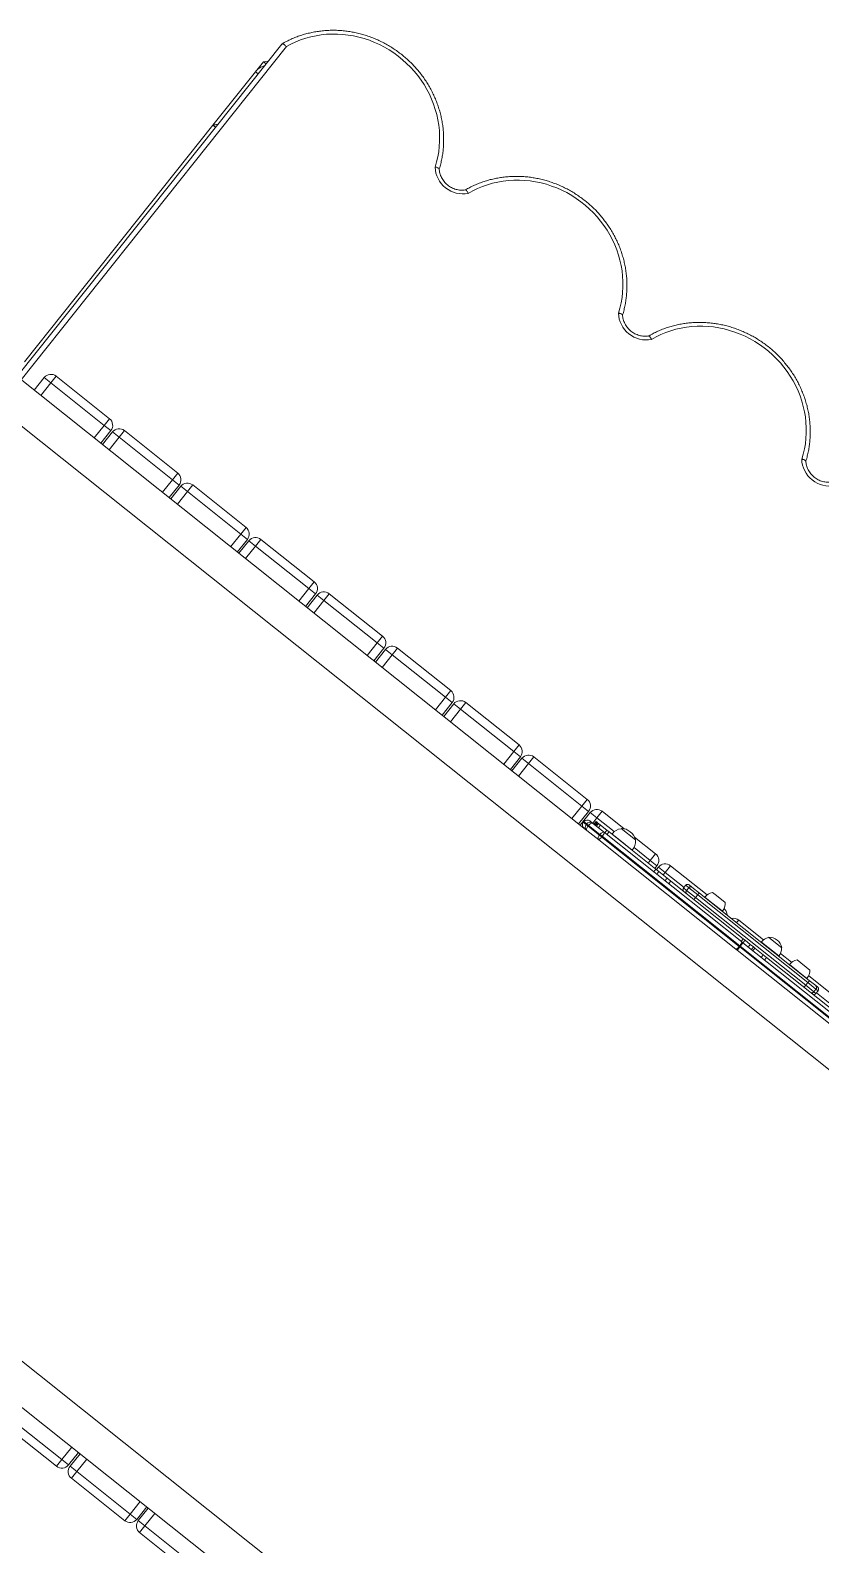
# Model space of a CAD drawing. Header units: millimetres. Extents: x -229914 to 856942, y -268655 to 87212.
# Drawn here: x -137885 to -136957, y 18723 to 20499 of the extents above; entities that cross this region are included whole.
import ezdxf

# ---------------------------------------------------------------- set-up
doc = ezdxf.new("R2010")
doc.units = ezdxf.units.MM

# ---------------------------------------------------------------- blocks, each defined once
blk = doc.blocks.new('Т912NEW')
at = {"color": 7, "linetype": 'Continuous', "lineweight": 15}
for p, q in [((1914.7, -1029.8), (1914.7, -535.1)), ((1910.7, -564.8), (1914.7, -560.8)), ((1910.7, -579.8), (1910.7, -564.8)), ((1914.7, -564.8), (1910.7, -564.8)), ((1910.7, -659.8), (1910.7, -579.8)), ((1910.7, -1014.8), (1910.7, -659.8)), ((1910.7, -659.8), (1914.7, -659.8)), ((1950.3, -1004.8), (1950.3, -1014.8)), ((1950.3, -1004.8), (2030.3, -1004.8)), ((2030.3, -1014.8), (2030.3, -1004.8)), ((2052.7, -1004.8), (2052.7, -1014.8)), ((2052.7, -1004.8), (2132.7, -1004.8)), ((2132.7, -1014.8), (2132.7, -1004.8)), ((2155.1, -1004.8), (2235.1, -1004.8)), ((2155.1, -1004.8), (2155.1, -1014.8)), ((2235.1, -1014.8), (2235.1, -1004.8)), ((2257.5, -1004.8), (2257.5, -1014.8)), ((2257.5, -1004.8), (2337.5, -1004.8)), ((2337.5, -1014.8), (2337.5, -1004.8)), ((2359.9, -1004.8), (2439.9, -1004.8)), ((2359.9, -1004.8), (2359.9, -1014.8)), ((2439.9, -1014.8), (2439.9, -1004.8)), ((2462.3, -1004.8), (2462.3, -1014.8)), ((2462.3, -1004.8), (2542.3, -1004.8)), ((2542.3, -1014.8), (2542.3, -1004.8)), ((2564.7, -1004.8), (2564.7, -1014.8)), ((2564.7, -1004.8), (2644.7, -1004.8)), ((2644.7, -1014.8), (2644.7, -1004.8)), ((2667.1, -1004.8), (2747.1, -1004.8)), ((2667.1, -1004.8), (2667.1, -1014.8)), ((2747.1, -1014.8), (2747.1, -1004.8)), ((2769.5, -1004.8), (2802.4, -1004.8)), ((2769.5, -1004.8), (2769.5, -1014.8)), ((2799.5, -1006.7), (2799.5, -1006.9)), ((2821, -1006.7), (2799.5, -1006.7)), ((2818.1, -1004.8), (2849.5, -1004.8)), ((2821, -1006.9), (2821, -1006.7)), ((2849.5, -1014.8), (2849.5, -1004.8)), ((2871.9, -1004.8), (2871.9, -1014.8)), ((2871.9, -1004.8), (2926.8, -1004.8)), ((2900.2, -1011.7), (2900.2, -1015.7)), ((2903.2, -1008.7), (2907.3, -1008.7)), ((2918.3, -1011.7), (2904.8, -1011.7)), ((2904.8, -1015.7), (2904.8, -1011.7)), ((2907.3, -1008.7), (2918.5, -1008.7)), ((3083.5, -1011.7), (2918.3, -1011.7)), ((2918.3, -1015.7), (2918.3, -1011.7)), ((2918.5, -1008.7), (3019.7, -1008.7)), ((2934.6, -1008.5), (2926.5, -1008.5)), ((2926.6, -1008.5), (2926.6, -1008.7)), ((2935.9, -998.7), (2930.1, -998.7)), ((2952.6, -1008.5), (2934.6, -1008.5)), ((2949.1, -998.7), (2935.9, -998.7)), ((2952.6, -1008.7), (2952.6, -1008.5)), ((2974.3, -1004.8), (3011.5, -1004.8)), ((3011.2, -1008.5), (3011.2, -1008.7)), ((3037.3, -1008.5), (3011.2, -1008.5)), ((3014.5, -998.7), (3014.5, -998.9)), ((3034, -998.7), (3014.5, -998.7)), ((3029.2, -1008.7), (3019.7, -1008.7)), ((3029.2, -1008.7), (3083.2, -1008.7)), ((3034, -998.9), (3034, -998.7)), ((3037, -1004.8), (3053.7, -1004.8)), ((3037.2, -1008.7), (3037.2, -1008.5)), ((3079.5, -1008.5), (3053.4, -1008.5)), ((3053.5, -1008.5), (3053.5, -1008.7)), ((3076, -998.7), (3057, -998.7)), ((3079.3, -1004.8), (3156.7, -1004.8)), ((3079.5, -1008.7), (3079.5, -1008.5)), ((3083.2, -1008.7), (3092.9, -1008.7)), ((3083.5, -1015.7), (3083.5, -1011.7)), ((3095.7, -1011.7), (3083.5, -1011.7)), ((3092.9, -1008.7), (3095.9, -1008.7)), ((3095.7, -1015.7), (3095.7, -1011.7)), ((3098.9, -1015.7), (3098.9, -1011.7)), ((1940.3, -1033.7), (1940.3, -1014.8)), ((1940.3, -1014.8), (1950.3, -1014.8)), ((2030.3, -1014.8), (1950.3, -1014.8)), ((2030.3, -1014.8), (2040.3, -1014.8)), ((2040.3, -1014.8), (2040.3, -1033.7)), ((2042.7, -1014.8), (2052.7, -1014.8)), ((2042.7, -1033.7), (2042.7, -1014.8)), ((2132.7, -1014.8), (2052.7, -1014.8)), ((2132.7, -1014.8), (2142.7, -1014.8)), ((2142.7, -1014.8), (2142.7, -1033.7)), ((2145.1, -1033.7), (2145.1, -1014.8)), ((2145.1, -1014.8), (2155.1, -1014.8)), ((2235.1, -1014.8), (2155.1, -1014.8)), ((2235.1, -1014.8), (2245.1, -1014.8)), ((2245.1, -1014.8), (2245.1, -1033.7)), ((2247.5, -1014.8), (2257.5, -1014.8)), ((2247.5, -1033.7), (2247.5, -1014.8)), ((2337.5, -1014.8), (2257.5, -1014.8)), ((2337.5, -1014.8), (2347.5, -1014.8)), ((2347.5, -1014.8), (2347.5, -1033.7)), ((2349.9, -1014.8), (2359.9, -1014.8)), ((2349.9, -1033.7), (2349.9, -1014.8)), ((2439.9, -1014.8), (2359.9, -1014.8)), ((2439.9, -1014.8), (2449.9, -1014.8)), ((2449.9, -1014.8), (2449.9, -1033.7)), ((2452.3, -1033.7), (2452.3, -1014.8)), ((2452.3, -1014.8), (2462.3, -1014.8)), ((2542.3, -1014.8), (2462.3, -1014.8)), ((2542.3, -1014.8), (2552.3, -1014.8)), ((2552.3, -1014.8), (2552.3, -1033.7)), ((2554.7, -1014.8), (2564.7, -1014.8)), ((2554.7, -1033.7), (2554.7, -1014.8)), ((2644.7, -1014.8), (2564.7, -1014.8)), ((2644.7, -1014.8), (2654.7, -1014.8)), ((2654.7, -1014.8), (2654.7, -1033.7)), ((2657.1, -1014.8), (2667.1, -1014.8)), ((2657.1, -1033.7), (2657.1, -1014.8)), ((2747.1, -1014.8), (2667.1, -1014.8)), ((2747.1, -1014.8), (2757.1, -1014.8)), ((2757.1, -1014.8), (2757.1, -1033.7)), ((2759.5, -1033.7), (2759.5, -1014.8)), ((2759.5, -1014.8), (2769.5, -1014.8)), ((2760.2, -1027.7), (2760.2, -1028.7)), ((2760.2, -1027.7), (2760.2, -1028.7)), ((2764.4, -1027.7), (2760.2, -1027.7)), ((2760.2, -1027.7), (2760.2, -1028.7)), ((2760.2, -1027.7), (2760.2, -1027.7)), ((2760.2, -1028.7), (2764.4, -1028.7)), ((2767.3, -1027.7), (2764.4, -1027.7)), ((2764.4, -1027.7), (2764.4, -1028.7)), ((2764.4, -1028.7), (2767.3, -1028.7)), ((2765.2, -1022.7), (2769.4, -1022.7)), ((2765.2, -1022.7), (2765.2, -1022.7)), ((2784.3, -1027.7), (2767.3, -1027.7)), ((2767.3, -1027.7), (2767.3, -1028.7)), ((2767.3, -1028.7), (2784.3, -1028.7)), ((2769.4, -1022.7), (2787.2, -1022.7)), ((2771.4, -1018.7), (2771.4, -1022.7)), ((2771.4, -1022.7), (2771.4, -1018.7)), ((2771.4, -1018.7), (2772.8, -1018.7)), ((2771.4, -1018.7), (2771.4, -1018.7)), ((2772.8, -1022.7), (2772.8, -1018.7)), ((2772.8, -1018.7), (2773.5, -1018.7)), ((2773.5, -1018.7), (2773.5, -1022.7)), ((2773.5, -1022.7), (2773.5, -1018.7)), ((2773.5, -1018.7), (2775.2, -1018.7)), ((2773.5, -1018.7), (2773.5, -1018.7)), ((2775.2, -1022.7), (2775.2, -1018.7)), ((2777.9, -1018.7), (2775.2, -1018.7)), ((2777.9, -1022.7), (2777.9, -1018.7)), ((2787.7, -1018.7), (2777.9, -1018.7)), ((2787.7, -1027.7), (2784.3, -1027.7)), ((2784.3, -1027.7), (2784.3, -1028.7)), ((2784.3, -1028.7), (2787.7, -1028.7)), ((2787.2, -1022.7), (2993.1, -1022.7)), ((2787.7, -1022.7), (2787.7, -1018.7)), ((2790.9, -1018.7), (2787.7, -1018.7)), ((2787.7, -1027.7), (2787.7, -1028.7)), ((2994, -1027.7), (2787.7, -1027.7)), ((2787.7, -1028.7), (2994, -1028.7)), ((2790.9, -1022.7), (2790.9, -1018.7)), ((2790.9, -1018.7), (2861.2, -1018.7)), ((2795.1, -1018.5), (2795.1, -1018.7)), ((2804.4, -1018.5), (2795.1, -1018.5)), ((2825.4, -1018.5), (2804.4, -1018.5)), ((2825.4, -1018.7), (2825.4, -1018.5)), ((2849.5, -1014.8), (2859.5, -1014.8)), ((2859.5, -1014.8), (2859.5, -1018.7)), ((2861.2, -1022.7), (2861.2, -1018.7)), ((2861.2, -1018.7), (2865.6, -1018.7)), ((2861.9, -1014.8), (2871.9, -1014.8)), ((2861.9, -1018.7), (2861.9, -1014.8)), ((2865.6, -1022.7), (2865.6, -1018.7)), ((2877.8, -1018.7), (2865.6, -1018.7)), ((2877.8, -1018.7), (2877.8, -1022.7)), ((2877.8, -1018.7), (2883.4, -1018.7)), ((2883.4, -1022.7), (2883.4, -1018.7)), ((2883.4, -1018.7), (2992, -1018.7)), ((2904.8, -1015.7), (2918.3, -1015.7)), ((2918.3, -1015.7), (3083.5, -1015.7)), ((2992, -1022.7), (2992, -1018.7)), ((2994.8, -1018.7), (2992, -1018.7)), ((2993.1, -1022.7), (2994.8, -1022.7)), ((2994, -1027.7), (2994, -1028.7)), ((2994.9, -1027.7), (2994, -1027.7)), ((2994, -1028.7), (2994.9, -1028.7)), ((2994.8, -1022.7), (2994.8, -1018.7)), ((2994.8, -1018.7), (3002.6, -1018.7)), ((2994.8, -1022.7), (3177.4, -1022.7)), ((2994.9, -1027.7), (2994.9, -1028.7)), ((3177.5, -1027.7), (2994.9, -1027.7)), ((2994.9, -1028.7), (3177.5, -1028.7)), ((3002.6, -1022.7), (3002.6, -1018.7)), ((3002.6, -1018.7), (3007.5, -1018.7)), ((3007.5, -1022.7), (3007.5, -1018.7)), ((3009.7, -1018.7), (3007.5, -1018.7)), ((3009.7, -1022.7), (3009.7, -1018.7)), ((3009.7, -1022.7), (3009.7, -1018.7)), ((3009.7, -1018.7), (3009.7, -1018.7)), ((3022.1, -1018.7), (3009.7, -1018.7)), ((3022.1, -1018.7), (3022.1, -1022.7)), ((3022.1, -1018.7), (3027.1, -1018.7)), ((3027.1, -1022.7), (3027.1, -1018.7)), ((3027.1, -1018.7), (3164.3, -1018.7)), ((3083.5, -1015.7), (3095.7, -1015.7)), ((2767.5, -1033.7), (1914.2, -1033.7)), ((2769.4, -1033.7), (2767.5, -1033.7)), ((2787.2, -1033.7), (2769.4, -1033.7)), ((2993.1, -1033.7), (2787.2, -1033.7)), ((2994.8, -1033.7), (2993.1, -1033.7)), ((3177.4, -1033.7), (2994.8, -1033.7)), ((1914.2, -1076), (3806.2, -1076)), ((3807.2, -1933.7), (1915.2, -1933.7)), ((2642.1, -1976), (3807.2, -1976)), ((2757.1, -1976), (2757.1, -1994.8)), ((2759.5, -1994.8), (2759.5, -1976)), ((2859.5, -1976), (2859.5, -1994.8)), ((2861.9, -1994.8), (2861.9, -1976)), ((2667.1, -1994.8), (2747.1, -1994.8)), ((2747.1, -2004.8), (2667.1, -2004.8)), ((2747.1, -1994.8), (2757.1, -1994.8)), ((2747.1, -1994.8), (2747.1, -2004.8)), ((2759.5, -1994.8), (2769.5, -1994.8)), ((2769.5, -1994.8), (2849.5, -1994.8)), ((2769.5, -2004.8), (2769.5, -1994.8)), ((2849.5, -2004.8), (2769.5, -2004.8)), ((2849.5, -1994.8), (2859.5, -1994.8)), ((2849.5, -1994.8), (2849.5, -2004.8)), ((2861.9, -1994.8), (2871.9, -1994.8)), ((2871.9, -1994.8), (2951.9, -1994.8)), ((2871.9, -2004.8), (2871.9, -1994.8)), ((2951.9, -2004.8), (2871.9, -2004.8))]:
    blk.add_line(p, q, dxfattribs=at)
at = {"color": 8, "linetype": 'Continuous', "lineweight": 15}
for p, q in [((1920.7, -534), (1920.7, -1033.7)), ((1914.7, -579.8), (1910.7, -579.8)), ((2904.8, -1011.7), (2900.2, -1011.7)), ((2974.3, -1004.8), (2974.3, -1008.7)), ((3098.9, -1011.7), (3095.7, -1011.7)), ((1950.3, -1014.8), (1950.3, -1033.7)), ((2030.3, -1033.7), (2030.3, -1014.8)), ((2052.7, -1014.8), (2052.7, -1033.7)), ((2132.7, -1033.7), (2132.7, -1014.8)), ((2155.1, -1014.8), (2155.1, -1033.7)), ((2235.1, -1033.7), (2235.1, -1014.8)), ((2257.5, -1014.8), (2257.5, -1033.7)), ((2337.5, -1033.7), (2337.5, -1014.8)), ((2359.9, -1014.8), (2359.9, -1033.7)), ((2439.9, -1033.7), (2439.9, -1014.8)), ((2462.3, -1014.8), (2462.3, -1033.7)), ((2542.3, -1033.7), (2542.3, -1014.8)), ((2564.7, -1014.8), (2564.7, -1033.7)), ((2644.7, -1033.7), (2644.7, -1014.8)), ((2667.1, -1014.8), (2667.1, -1033.7)), ((2747.1, -1033.7), (2747.1, -1014.8)), ((2760.2, -1027.7), (2760.2, -1027.7)), ((2760.2, -1028.7), (2760.2, -1028.7)), ((2760.2, -1028.7), (2760.2, -1028.7)), ((2769.5, -1014.8), (2769.5, -1022.7)), ((2795.3, -1014.8), (2769.5, -1014.8)), ((2849.5, -1014.8), (2825.2, -1014.8)), ((2849.5, -1018.7), (2849.5, -1014.8)), ((2871.9, -1014.8), (2871.9, -1018.7)), ((2900.2, -1014.8), (2871.9, -1014.8)), ((2900.2, -1015.7), (2904.8, -1015.7)), ((3095.7, -1015.7), (3098.9, -1015.7)), ((3156.7, -1014.8), (3098.9, -1014.8)), ((2747.1, -1994.8), (2747.1, -1976)), ((2769.5, -1976), (2769.5, -1994.8)), ((2849.5, -1994.8), (2849.5, -1976)), ((2871.9, -1976), (2871.9, -1994.8))]:
    blk.add_line(p, q, dxfattribs=at)
at = {"color": 7, "linetype": 'Continuous', "lineweight": 15, "flags": 128}
for points in [[(2145.4, -535.8), (2143.1, -530.1), (2140.4, -524.6), (2137.5, -519.2), (2134.2, -513.9), (2130.6, -508.8), (2126.7, -503.9), (2122.6, -499.3), (2118.1, -494.8), (2113.5, -490.6), (2108.6, -486.6), (2103.4, -482.8), (2098.1, -479.4), (2092.6, -476.2), (2086.9, -473.3), (2081, -470.7), (2075, -468.3), (2068.9, -466.3), (2062.6, -464.7), (2056.3, -463.3), (2049.9, -462.3), (2043.5, -461.6), (2037, -461.2), (2030.5, -461.1), (2024, -461.4), (2017.6, -462), (2011.2, -462.9), (2004.8, -464.2), (1998.6, -465.8), (1992.4, -467.7), (1986.4, -469.9), (1980.4, -472.4), (1974.7, -475.2), (1969.1, -478.3), (1963.7, -481.7), (1958.5, -485.4), (1953.5, -489.3), (1948.8, -493.4), (1944.3, -497.8), (1940.1, -502.4), (1936.1, -507.3), (1932.4, -512.3), (1929, -517.5), (1926, -522.9), (1923.2, -528.4), (1920.7, -534)], [(2420.4, -535.8), (2418.1, -530.1), (2415.4, -524.5), (2412.4, -519), (2409.1, -513.8), (2405.5, -508.7), (2401.5, -503.7), (2397.3, -499), (2392.9, -494.5), (2388.2, -490.3), (2383.2, -486.3), (2378, -482.6), (2372.7, -479.1), (2367.1, -475.9), (2361.3, -473), (2355.4, -470.4), (2349.3, -468.1), (2343.1, -466.1), (2336.9, -464.5), (2330.5, -463.1), (2324, -462.1), (2317.5, -461.5), (2311, -461.1), (2304.5, -461.1), (2298, -461.5), (2291.5, -462.1), (2285, -463.1), (2278.6, -464.5), (2272.4, -466.1), (2266.2, -468.1), (2260.1, -470.4), (2254.2, -473), (2248.4, -475.9), (2242.8, -479.1), (2237.5, -482.6), (2232.3, -486.3), (2227.3, -490.3), (2222.6, -494.5), (2218.1, -499), (2214, -503.7), (2210, -508.7), (2206.4, -513.8), (2203.1, -519), (2200.1, -524.5), (2197.4, -530.1), (2195, -535.8)], [(2695.4, -535.8), (2693.1, -530.1), (2690.4, -524.5), (2687.4, -519), (2684.1, -513.8), (2680.5, -508.7), (2676.5, -503.7), (2672.3, -499), (2667.9, -494.5), (2663.2, -490.3), (2658.2, -486.3), (2653, -482.6), (2647.7, -479.1), (2642.1, -475.9), (2636.3, -473), (2630.4, -470.4), (2624.3, -468.1), (2618.1, -466.1), (2611.9, -464.5), (2605.5, -463.1), (2599, -462.1), (2592.5, -461.5), (2586, -461.1), (2579.5, -461.1), (2573, -461.5), (2566.5, -462.1), (2560, -463.1), (2553.6, -464.5), (2547.4, -466.1), (2541.2, -468.1), (2535.1, -470.4), (2529.2, -473), (2523.4, -475.9), (2517.8, -479.1), (2512.5, -482.6), (2507.3, -486.3), (2502.3, -490.3), (2497.6, -494.5), (2493.1, -499), (2489, -503.7), (2485, -508.7), (2481.4, -513.8), (2478.1, -519), (2475.1, -524.5), (2472.4, -530.1), (2470, -535.8)], [(1910.7, -659.8), (1910.8, -659.7), (1911.1, -659.5), (1911.6, -659), (1912.2, -658.4), (1912.9, -657.7), (1913.7, -656.8), (1914.7, -655.9), (1914.7, -655.8)], [(2769.4, -1022.7), (2769, -1022.8), (2768.6, -1023.1), (2768.3, -1023.5), (2767.9, -1024.1), (2767.7, -1024.9), (2767.5, -1025.8), (2767.4, -1026.7), (2767.3, -1027.7)], [(2767.3, -1028.7), (2767.4, -1029.7), (2767.5, -1030.6), (2767.7, -1031.5), (2767.9, -1032.2), (2768.3, -1032.8), (2768.6, -1033.3), (2769, -1033.6), (2769.4, -1033.7)], [(2787.2, -1022.7), (2786.7, -1022.8), (2786.1, -1023.1), (2785.6, -1023.5), (2785.2, -1024.1), (2784.8, -1024.9), (2784.6, -1025.8), (2784.4, -1026.7), (2784.3, -1027.7)], [(2784.3, -1028.7), (2784.4, -1029.7), (2784.6, -1030.6), (2784.8, -1031.5), (2785.2, -1032.2), (2785.6, -1032.8), (2786.1, -1033.3), (2786.7, -1033.6), (2787.2, -1033.7)], [(2993.1, -1022.7), (2993.3, -1022.8), (2993.5, -1023.1), (2993.6, -1023.5), (2993.7, -1024.1), (2993.8, -1024.9), (2993.9, -1025.8), (2993.9, -1026.7), (2994, -1027.7)], [(2994, -1028.7), (2993.9, -1029.7), (2993.9, -1030.6), (2993.8, -1031.5), (2993.7, -1032.2), (2993.6, -1032.8), (2993.5, -1033.3), (2993.3, -1033.6), (2993.1, -1033.7)]]:
    blk.add_lwpolyline(points, dxfattribs=at)
at = {"color": 7, "linetype": 'Continuous', "lineweight": 15}
for centre, radius, start, end in [((2170.2, -514.6), 32.7, 220.5751, 319.4249), ((2445.2, -514.6), 32.7, 220.5753, 319.4247), ((2720.2, -514.6), 32.7, 220.5751, 319.4249), ((1930.7, -579.8), 20, 143.1301, 180), ((1950.3, -1014.8), 10, 90, 180), ((2030.3, -1014.8), 10, 0, 90), ((2052.7, -1014.8), 10, 90, 180), ((2132.7, -1014.8), 10, 0, 90), ((2155.1, -1014.8), 10, 90, 180), ((2235.1, -1014.8), 10, 0, 90), ((2257.5, -1014.8), 10, 90, 180), ((2337.5, -1014.8), 10, 0, 90), ((2359.9, -1014.8), 10, 90, 180), ((2439.9, -1014.8), 10, 0, 90), ((2462.3, -1014.8), 10, 90, 180), ((2542.3, -1014.8), 10, 0, 90), ((2564.7, -1014.8), 10, 90, 180), ((2644.7, -1014.8), 10, 0, 90), ((2667.1, -1014.8), 10, 90, 180), ((2747.1, -1014.8), 10, 0, 90), ((2769.5, -1014.8), 10, 90, 180), ((2810.3, -1017.7), 15.2, 134.9558, 183.0153), ((2810.2, -1020.5), 17.5, 52.1, 127.9), ((2810.2, -1017.7), 15.2, 356.9847, 45.0442), ((2849.5, -1014.8), 10, 0, 90), ((2871.9, -1014.8), 10, 90, 180), ((2903.2, -1011.7), 3, 90, 180), ((2939.6, -1007.7), 13.1, 136.5566, 183.5043), ((2939.6, -1007.7), 13.1, 356.4957, 43.4434), ((2951.9, -1014.8), 10, 37.9519, 87.7473), ((2974.3, -1014.8), 10, 90, 142.0481), ((3024.2, -1007.7), 13.1, 138.1152, 183.5043), ((3024.2, -1010.1), 15, 49.4584, 130.5416), ((3024.2, -1007.7), 13.1, 356.4957, 41.8848), ((3066.5, -1007.7), 13.1, 136.5566, 183.5043), ((3066.5, -1007.7), 13.1, 356.4957, 43.4434), ((3095.9, -1011.7), 3, 0, 90), ((2765.2, -1027.7), 5, 90.0113, 180.0106), ((2765.2, -1028.7), 5, 179.9894, 269.9887), ((2769.4, -1027.7), 5, 90.0119, 180.01), ((2769.4, -1028.7), 5, 179.99, 269.9881), ((2773.6, -1026.4), 14.1, 354.963, 15.4475), ((2773.6, -1029.9), 14.1, 344.5525, 5.037), ((2903.2, -1015.7), 3, 180, 270), ((2875.4, -1026.4), 119.5, 359.4023, 1.7997), ((2875.4, -1029.9), 119.5, 358.2003, 0.5977), ((3095.9, -1015.7), 3, 270, 0), ((2747.1, -1994.8), 10, 270, 0), ((2769.5, -1994.8), 10, 180, 270), ((2849.5, -1994.8), 10, 270, 0), ((2871.9, -1994.8), 10, 180, 270)]:
    blk.add_arc(centre, radius, start, end, dxfattribs=at)
for points, knots in [([(2150.7, -534.8), (2150.6, -534.7), (2149.9, -532.7), (2148.2, -528.8), (2145.6, -523.4), (2142.7, -518.2), (2139.5, -513), (2136, -508.1), (2132.3, -503.3), (2128.4, -498.7), (2124.1, -494.2), (2119.7, -490), (2115, -486), (2110.2, -482.2), (2105.1, -478.7), (2099.9, -475.4), (2094.5, -472.4), (2088.9, -469.6), (2083.2, -467.1), (2077.3, -464.8), (2071.4, -462.8), (2065.3, -461.1), (2059.2, -459.8), (2053, -458.6), (2046.8, -457.8), (2040.5, -457.3), (2034.2, -457.1), (2027.9, -457.2), (2021.6, -457.6), (2015.3, -458.2), (2009.1, -459.2), (2002.9, -460.5), (1996.8, -462), (1990.8, -463.9), (1984.9, -466), (1979.1, -468.4), (1973.5, -471.1), (1968, -474), (1962.7, -477.2), (1957.5, -480.6), (1952.6, -484.3), (1947.8, -488.2), (1943.3, -492.4), (1939, -496.7), (1934.9, -501.2), (1931.1, -506), (1927.5, -510.8), (1924.2, -515.9), (1921.1, -521.1), (1918.4, -526.5), (1916.3, -531), (1915.2, -533.9), (1914.8, -534.8)], [0, 0, 0, 0, 0.001746, 0.022273, 0.042804, 0.063339, 0.083878, 0.104422, 0.124969, 0.145522, 0.166078, 0.186639, 0.207205, 0.227774, 0.248348, 0.268925, 0.289506, 0.31009, 0.330678, 0.351268, 0.371861, 0.392456, 0.413053, 0.433651, 0.454252, 0.474852, 0.495455, 0.516057, 0.53666, 0.557264, 0.577867, 0.598469, 0.61907, 0.639671, 0.660271, 0.680868, 0.701463, 0.722057, 0.742648, 0.763236, 0.783821, 0.804402, 0.824979, 0.845553, 0.866122, 0.886687, 0.907247, 0.927803, 0.948354, 0.968901, 0.989442, 1, 1, 1, 1]), ([(2425.7, -534.8), (2425.6, -534.7), (2424.9, -532.7), (2423.2, -528.8), (2420.6, -523.4), (2417.7, -518.2), (2414.5, -513.1), (2411, -508.1), (2407.3, -503.3), (2403.4, -498.7), (2399.1, -494.3), (2394.7, -490), (2390, -486), (2385.2, -482.3), (2380.1, -478.7), (2374.9, -475.4), (2369.5, -472.4), (2363.9, -469.6), (2358.2, -467.1), (2352.3, -464.8), (2346.4, -462.8), (2340.3, -461.2), (2334.2, -459.8), (2328, -458.6), (2321.8, -457.8), (2315.5, -457.3), (2309.2, -457.1), (2302.9, -457.2), (2296.6, -457.6), (2290.3, -458.2), (2284.1, -459.2), (2277.9, -460.5), (2271.8, -462), (2265.8, -463.9), (2259.9, -466), (2254.2, -468.4), (2248.5, -471.1), (2243, -474), (2237.7, -477.2), (2232.6, -480.6), (2227.6, -484.3), (2222.8, -488.2), (2218.3, -492.4), (2214, -496.7), (2209.9, -501.2), (2206.1, -505.9), (2202.5, -510.8), (2199.2, -515.9), (2196.1, -521.1), (2193.4, -526.5), (2191.3, -531), (2190.2, -533.9), (2189.8, -534.9)], [0, 0, 0, 0, 0.001725, 0.02225, 0.042778, 0.06331, 0.083846, 0.104386, 0.124931, 0.14548, 0.166034, 0.186592, 0.207155, 0.227721, 0.248292, 0.268867, 0.289445, 0.310026, 0.330611, 0.351198, 0.371787, 0.392379, 0.412974, 0.433569, 0.454166, 0.474764, 0.495363, 0.515963, 0.536563, 0.557163, 0.577764, 0.598363, 0.618961, 0.63956, 0.660156, 0.68075, 0.701343, 0.721933, 0.742521, 0.763107, 0.783688, 0.804267, 0.824841, 0.845412, 0.865978, 0.88654, 0.907097, 0.92765, 0.948198, 0.968742, 0.98928, 1, 1, 1, 1]), ([(2700.7, -534.8), (2700.6, -534.7), (2699.9, -532.7), (2698.2, -528.8), (2695.6, -523.4), (2692.7, -518.2), (2689.5, -513.1), (2686, -508.1), (2682.3, -503.3), (2678.4, -498.7), (2674.1, -494.3), (2669.7, -490), (2665, -486), (2660.2, -482.3), (2655.1, -478.7), (2649.9, -475.4), (2644.5, -472.4), (2638.9, -469.6), (2633.2, -467.1), (2627.3, -464.8), (2621.4, -462.8), (2615.3, -461.2), (2609.2, -459.8), (2603, -458.6), (2596.8, -457.8), (2590.5, -457.3), (2584.2, -457.1), (2577.9, -457.2), (2571.6, -457.6), (2565.3, -458.2), (2559.1, -459.2), (2552.9, -460.5), (2546.8, -462), (2540.8, -463.9), (2534.9, -466), (2529.2, -468.4), (2523.5, -471.1), (2518, -474), (2512.7, -477.2), (2507.6, -480.6), (2502.6, -484.3), (2497.8, -488.2), (2493.3, -492.4), (2489, -496.7), (2484.9, -501.2), (2481.1, -505.9), (2477.5, -510.8), (2474.2, -515.9), (2471.1, -521.1), (2468.4, -526.5), (2466.3, -531), (2465.2, -533.9), (2464.8, -534.9)], [0, 0, 0, 0, 0.001725, 0.02225, 0.042778, 0.06331, 0.083846, 0.104386, 0.124931, 0.145481, 0.166034, 0.186592, 0.207155, 0.227721, 0.248292, 0.268867, 0.289445, 0.310026, 0.33061, 0.351198, 0.371787, 0.392379, 0.412973, 0.433569, 0.454166, 0.474764, 0.495363, 0.515963, 0.536563, 0.557163, 0.577764, 0.598363, 0.618962, 0.639559, 0.660156, 0.68075, 0.701343, 0.721934, 0.742521, 0.763106, 0.783688, 0.804267, 0.824841, 0.845412, 0.865978, 0.88654, 0.907097, 0.92765, 0.948198, 0.968742, 0.98928, 1, 1, 1, 1]), ([(1920.7, -534), (1920.7, -534), (1920.3, -533.9), (1919.1, -533.8), (1917.4, -533.8), (1916, -534), (1914.9, -534.4), (1914.8, -534.8), (1914.7, -535.1)], [0, 0, 0, 0, 0.002766, 0.152063, 0.367061, 0.578974, 0.789453, 1, 1, 1, 1]), ([(2145.4, -535.8), (2145.5, -535.8), (2145.9, -535.6), (2146.9, -535.1), (2148.4, -534.6), (2149.7, -534.4), (2150.4, -534.4), (2150.5, -534.7), (2150.5, -534.7)], [0, 0, 0, 0, 0.003405, 0.176408, 0.428189, 0.676486, 0.923035, 1, 1, 1, 1]), ([(2189.9, -534.7), (2189.9, -534.7), (2189.2, -535.4), (2187.9, -536.7), (2185.7, -538.4), (2183.4, -539.9), (2180.9, -541.1), (2178.2, -542.1), (2175.5, -542.8), (2172.7, -543.2), (2169.9, -543.3), (2167.1, -543.1), (2164.3, -542.6), (2161.6, -541.9), (2159, -540.9), (2156.5, -539.6), (2154.2, -538.1), (2152.2, -536.4), (2151.1, -535.2), (2150.6, -534.7)], [0, 0, 0, 0, 0.004284, 0.067692, 0.130993, 0.194124, 0.257112, 0.319979, 0.382751, 0.44545, 0.508099, 0.570719, 0.633328, 0.695937, 0.758582, 0.821277, 0.884052, 0.94694, 1, 1, 1, 1]), ([(2195, -535.8), (2195, -535.8), (2194.6, -535.6), (2193.6, -535.1), (2192.1, -534.6), (2190.8, -534.4), (2190.1, -534.4), (2190, -534.7), (2189.9, -534.7)], [0, 0, 0, 0, 0.003406, 0.176463, 0.428322, 0.676697, 0.923322, 1, 1, 1, 1]), ([(2420.4, -535.8), (2420.5, -535.8), (2420.9, -535.6), (2421.9, -535.1), (2423.4, -534.6), (2424.7, -534.4), (2425.4, -534.4), (2425.5, -534.7), (2425.5, -534.7)], [0, 0, 0, 0, 0.003417, 0.176407, 0.428196, 0.676492, 0.923038, 1, 1, 1, 1]), ([(2464.9, -534.7), (2464.9, -534.7), (2464.2, -535.4), (2462.9, -536.7), (2460.7, -538.4), (2458.4, -539.9), (2455.9, -541.1), (2453.2, -542.1), (2450.5, -542.8), (2447.7, -543.2), (2444.9, -543.3), (2442.1, -543.1), (2439.3, -542.6), (2436.6, -541.9), (2434, -540.9), (2431.5, -539.6), (2429.2, -538.1), (2427.2, -536.4), (2426.1, -535.2), (2425.6, -534.7)], [0, 0, 0, 0, 0.004286, 0.067693, 0.130995, 0.194126, 0.257114, 0.319981, 0.382753, 0.445452, 0.508101, 0.57072, 0.633327, 0.695942, 0.758581, 0.821278, 0.884054, 0.946942, 1, 1, 1, 1]), ([(2470, -535.8), (2470, -535.8), (2469.6, -535.6), (2468.6, -535.1), (2467.1, -534.6), (2465.8, -534.4), (2465.1, -534.4), (2465, -534.7), (2464.9, -534.7)], [0, 0, 0, 0, 0.003419, 0.176461, 0.428329, 0.676701, 0.923323, 1, 1, 1, 1]), ([(2695.4, -535.8), (2695.5, -535.8), (2695.9, -535.6), (2696.9, -535.1), (2698.4, -534.6), (2699.7, -534.4), (2700.4, -534.4), (2700.5, -534.7), (2700.5, -534.7)], [0, 0, 0, 0, 0.003405, 0.176396, 0.428189, 0.676487, 0.923037, 1, 1, 1, 1]), ([(2739.9, -534.7), (2739.9, -534.7), (2739.2, -535.4), (2737.9, -536.7), (2735.7, -538.4), (2733.4, -539.9), (2730.9, -541.1), (2728.2, -542.1), (2725.5, -542.8), (2722.7, -543.2), (2719.9, -543.3), (2717.1, -543.1), (2714.3, -542.6), (2711.6, -541.9), (2709, -540.9), (2706.5, -539.6), (2704.2, -538.1), (2702.2, -536.4), (2701.1, -535.2), (2700.6, -534.7)], [0, 0, 0, 0, 0.004286, 0.067693, 0.130993, 0.194126, 0.257114, 0.319981, 0.382753, 0.445452, 0.508101, 0.57072, 0.633328, 0.695939, 0.758581, 0.821278, 0.884054, 0.946942, 1, 1, 1, 1]), ([(2907.3, -1008.7), (2907.3, -1008.7), (2907.1, -1008.7), (2906.7, -1008.8), (2905.9, -1009.1), (2905.3, -1009.8), (2904.9, -1010.7), (2904.8, -1011.3), (2904.8, -1011.7)], [0, 0, 0, 0, 0.007608, 0.141941, 0.35661, 0.571124, 0.785567, 1, 1, 1, 1]), ([(2918.5, -1008.7), (2918.5, -1008.7), (2918.5, -1008.7), (2918.4, -1008.8), (2918.4, -1009.1), (2918.3, -1009.8), (2918.3, -1010.7), (2918.3, -1011.3), (2918.3, -1011.7)], [0, 0, 0, 0, 0.021395, 0.141351, 0.356016, 0.570687, 0.78533, 1, 1, 1, 1]), ([(3083.2, -1008.7), (3083.2, -1008.7), (3083.2, -1008.7), (3083.3, -1008.8), (3083.4, -1009.1), (3083.5, -1009.8), (3083.5, -1010.7), (3083.5, -1011.3), (3083.5, -1011.7)], [0, 0, 0, 0, 0.008175, 0.141812, 0.356462, 0.571038, 0.785504, 1, 1, 1, 1]), ([(3095.7, -1011.7), (3095.6, -1011.3), (3095.6, -1010.7), (3095.1, -1009.8), (3094.4, -1009.1), (3093.6, -1008.8), (3093.1, -1008.7), (3092.9, -1008.7), (3092.9, -1008.7)], [0, 0, 0, 0, 0.2146685, 0.4293404, 0.6440117, 0.8586971, 0.980212, 1, 1, 1, 1]), ([(2904.8, -1015.7), (2904.8, -1016), (2904.9, -1016.7), (2905.3, -1017.6), (2905.9, -1018.3), (2906.7, -1018.6), (2907.1, -1018.7), (2907.3, -1018.7), (2907.3, -1018.7)], [0, 0, 0, 0, 0.214433, 0.428878, 0.643388, 0.858058, 0.992392, 1, 1, 1, 1]), ([(2918.3, -1015.7), (2918.3, -1016), (2918.3, -1016.7), (2918.3, -1017.6), (2918.4, -1018.3), (2918.4, -1018.6), (2918.5, -1018.7), (2918.5, -1018.7), (2918.5, -1018.7)], [0, 0, 0, 0, 0.214665, 0.429314, 0.643982, 0.858648, 0.978605, 1, 1, 1, 1]), ([(3083.5, -1015.7), (3083.5, -1016), (3083.5, -1016.7), (3083.5, -1017.6), (3083.4, -1018.3), (3083.3, -1018.6), (3083.2, -1018.7), (3083.2, -1018.7), (3083.2, -1018.7)], [0, 0, 0, 0, 0.21449, 0.428962, 0.643535, 0.858187, 0.991824, 1, 1, 1, 1]), ([(3095.7, -1015.7), (3095.6, -1016), (3095.6, -1016.7), (3095.1, -1017.6), (3094.4, -1018.3), (3093.6, -1018.6), (3093.1, -1018.7), (3092.9, -1018.7), (3092.9, -1018.7)], [0, 0, 0, 0, 0.214663, 0.429336, 0.644009, 0.858696, 0.980212, 1, 1, 1, 1])]:
    blk.add_open_spline(points, degree=3, knots=knots, dxfattribs=at)

msp = doc.modelspace()

# ---------------------------------------------------------------- block references
at = {"rotation": 321.4676820499667}
msp.add_blockref('Т912NEW', (-138753.82306, 22094.20638), dxfattribs=at)

doc.saveas('drawing.dxf')
